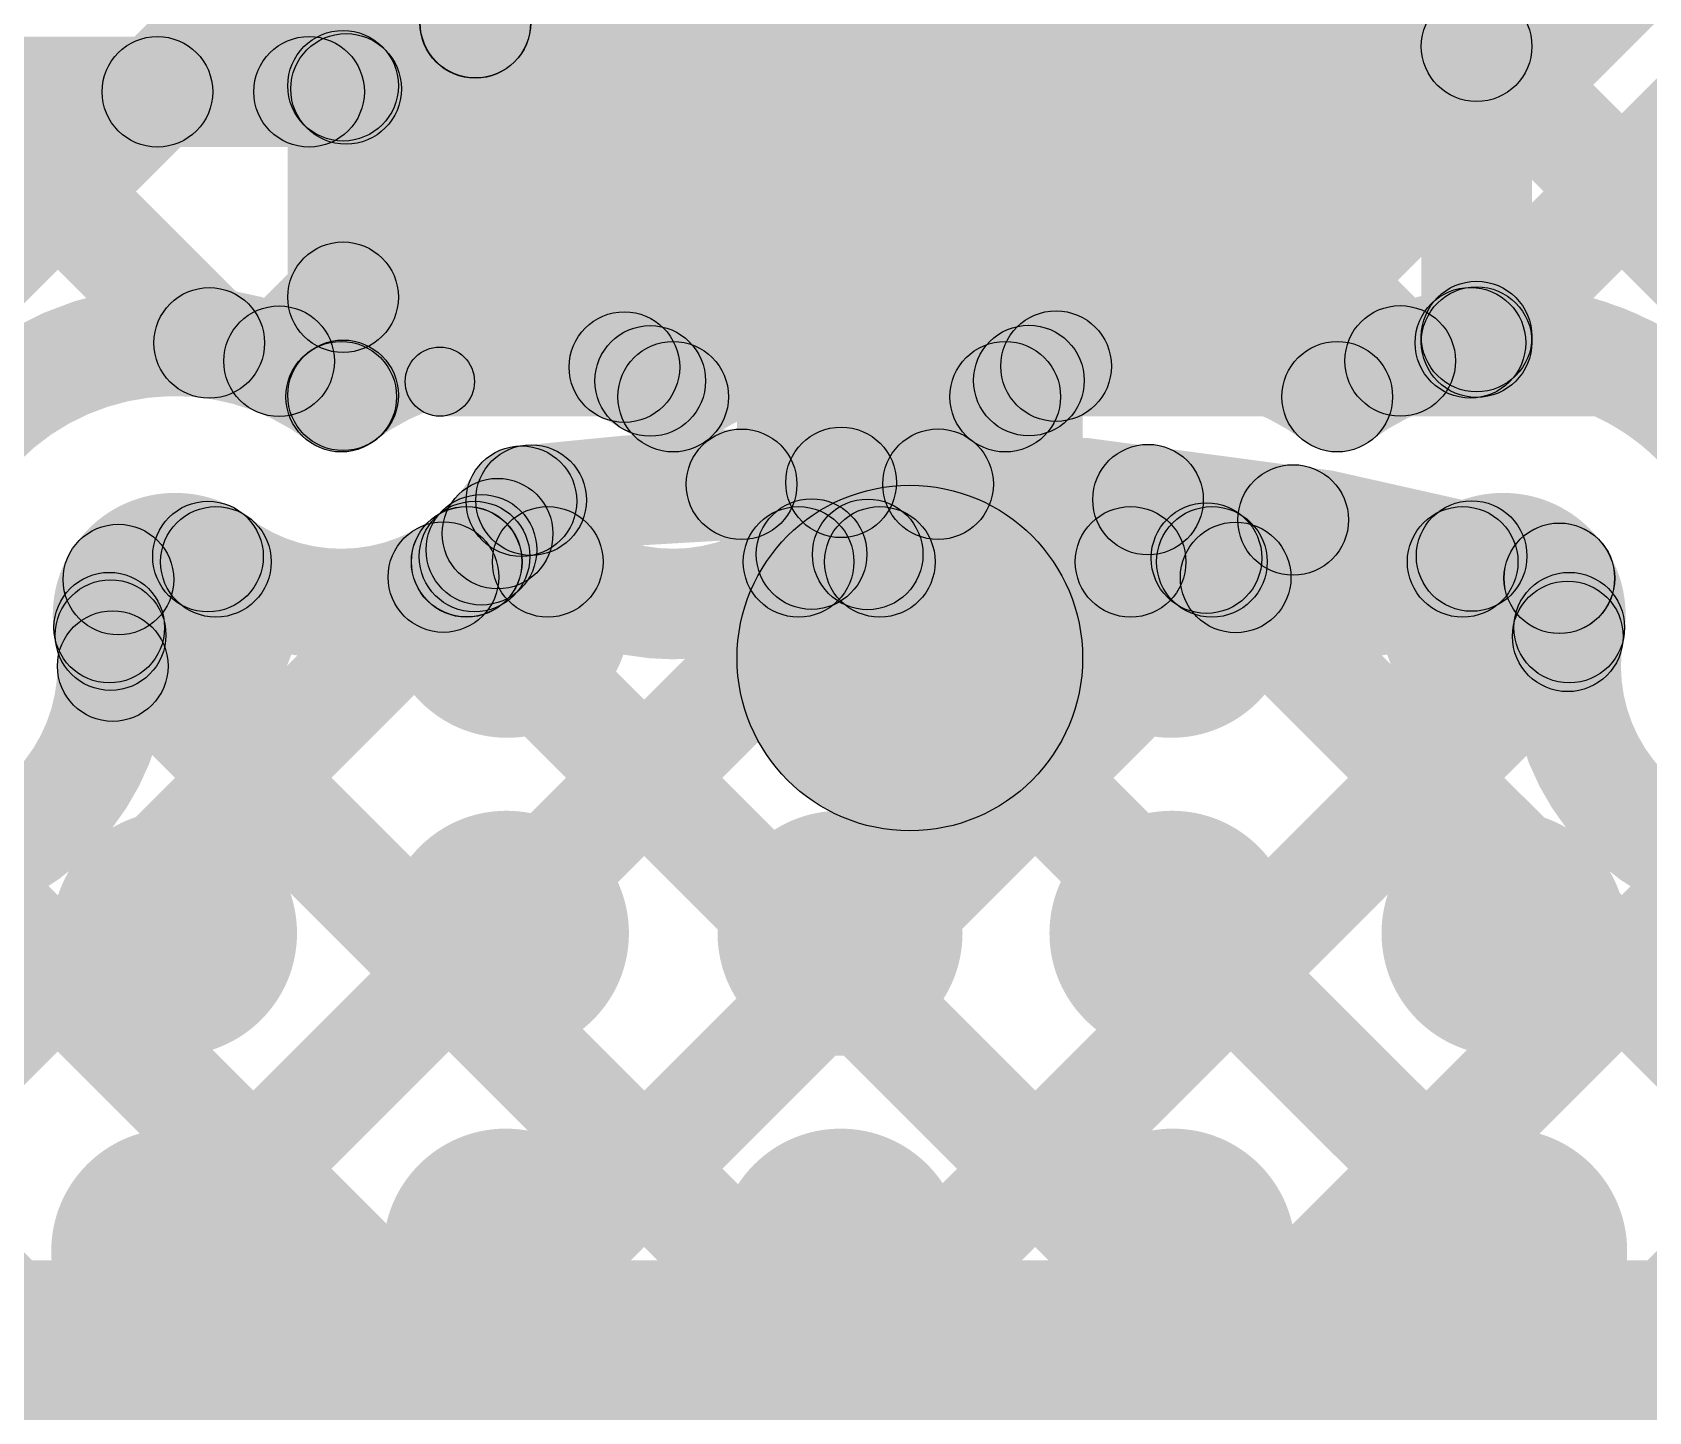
# Model space of a CAD drawing. Header units: millimetres. Extents: x -0.28 to 3.03, y -0.05 to 3.12.
# Drawn here: x 1.6185 to 1.7354, y 1.4135 to 1.5133 of the extents above; entities that cross this region are included whole.
import ezdxf

# ---------------------------------------------------------------- set-up
doc = ezdxf.new("R2010")
doc.units = ezdxf.units.MM
doc.header["$MEASUREMENT"] = 0
for name, color, linetype in [('BottomLayer', 5, 'Continuous'), ('BottomPaste', 16, 'Continuous'), ('BottomSolder', 6, 'Continuous'), ('TopLayer', 1, 'Continuous'), ('TopOverlay', 2, 'Continuous'), ('TopPaste', 8, 'Continuous'), ('TopSolder', 216, 'Continuous'), ('ViaHoleLayer', 16, 'Continuous')]:
    doc.layers.add(name, color=color, linetype=linetype)

# ---------------------------------------------------------------- blocks, each defined once
blk = doc.blocks.new('R___1206_43')
at = {"layer": 'TopLayer'}
for points in [[(-0.08, 0.035), (-0.02, 0.035), (-0.02, -0.035), (-0.08, -0.035)], [(0.02, 0.035), (0.08, 0.035), (0.08, -0.035), (0.02, -0.035)]]:
    blk.add_hatch(color=1, dxfattribs=at).paths.add_polyline_path(points)
at = {"layer": 'TopOverlay'}
h = blk.add_hatch(color=2, dxfattribs=at)
edge = h.paths.add_edge_path()
edge.add_arc((-0.084, 0.039), 0.0025, 0, 360)
h = blk.add_hatch(color=2, dxfattribs=at)
edge = h.paths.add_edge_path()
edge.add_arc((-0.084, 0.039), 0.0025, 0, 360)
for points in [[(0.084, 0.0415), (0.084, 0.0365), (-0.084, 0.0365), (-0.084, 0.0415)], [(-0.0865, 0.039), (-0.0815, 0.039), (-0.0815, -0.039), (-0.0865, -0.039)], [(0.0815, 0.039), (0.0865, 0.039), (0.0865, -0.039), (0.0815, -0.039)], [(0.084, -0.0365), (0.084, -0.0415), (-0.084, -0.0415), (-0.084, -0.0365)]]:
    blk.add_hatch(color=2, dxfattribs=at).paths.add_polyline_path(points)
h = blk.add_hatch(color=2, dxfattribs=at)
edge = h.paths.add_edge_path()
edge.add_arc((0.084, 0.039), 0.0025, 0, 360)
h = blk.add_hatch(color=2, dxfattribs=at)
edge = h.paths.add_edge_path()
edge.add_arc((0.084, 0.039), 0.0025, 0, 360)
h = blk.add_hatch(color=2, dxfattribs=at)
edge = h.paths.add_edge_path()
edge.add_arc((-0.084, -0.039), 0.0025, 0, 360)
h = blk.add_hatch(color=2, dxfattribs=at)
edge = h.paths.add_edge_path()
edge.add_arc((-0.084, -0.039), 0.0025, 0, 360)
h = blk.add_hatch(color=2, dxfattribs=at)
edge = h.paths.add_edge_path()
edge.add_arc((0.084, -0.039), 0.0025, 0, 360)
h = blk.add_hatch(color=2, dxfattribs=at)
edge = h.paths.add_edge_path()
edge.add_arc((0.084, -0.039), 0.0025, 0, 360)
at = {"layer": 'TopPaste'}
for points in [[(-0.08, 0.035), (-0.02, 0.035), (-0.02, -0.035), (-0.08, -0.035)], [(0.02, 0.035), (0.08, 0.035), (0.08, -0.035), (0.02, -0.035)]]:
    blk.add_hatch(color=8, dxfattribs=at).paths.add_polyline_path(points)
at = {"layer": 'TopSolder'}
for points in [[(-0.084, 0.039), (-0.016, 0.039), (-0.016, -0.039), (-0.084, -0.039)], [(0.016, 0.039), (0.084, 0.039), (0.084, -0.039), (0.016, -0.039)]]:
    blk.add_hatch(color=216, dxfattribs=at).paths.add_polyline_path(points)
at = {"layer": 'TopOverlay'}
for centre in [(-0.084, 0.039), (-0.084, 0.039), (0.084, 0.039), (0.084, 0.039), (-0.084, -0.039), (-0.084, -0.039), (0.084, -0.039), (0.084, -0.039)]:
    blk.add_circle(centre, 0.0025, dxfattribs=at)
blk = doc.blocks.new('C__0603_B_81')
at = {"layer": 'BottomLayer'}
for points in [[(-0.045, -0.0175), (-0.045, 0.0175), (-0.015, 0.0175), (-0.015, -0.0175)], [(0.015, -0.0175), (0.015, 0.0175), (0.045, 0.0175), (0.045, -0.0175)]]:
    blk.add_hatch(color=5, dxfattribs=at).paths.add_polyline_path(points)
at = {"layer": 'BottomPaste'}
for points in [[(-0.045, -0.0175), (-0.045, 0.0175), (-0.015, 0.0175), (-0.015, -0.0175)], [(0.015, -0.0175), (0.015, 0.0175), (0.045, 0.0175), (0.045, -0.0175)]]:
    blk.add_hatch(color=16, dxfattribs=at).paths.add_polyline_path(points)
at = {"layer": 'BottomSolder'}
for points in [[(-0.04736, -0.01986), (-0.04736, 0.01986), (-0.01264, 0.01986), (-0.01264, -0.01986)], [(0.01264, -0.01986), (0.01264, 0.01986), (0.04736, 0.01986), (0.04736, -0.01986)]]:
    blk.add_hatch(color=6, dxfattribs=at).paths.add_polyline_path(points)

msp = doc.modelspace()

# ---------------------------------------------------------------- hatches: boundary and pattern name
at = {"layer": 'BottomLayer'}
for points in [[(1.66605, 1.48522), (1.66039, 1.49088), (2.02714, 1.85763), (2.0328, 1.85197)], [(1.6954, 1.48629), (1.68975, 1.49195), (2.04128, 1.84348), (2.04694, 1.83783)], [(1.72538, 1.48798), (1.71972, 1.49364), (2.05542, 1.82934), (2.06108, 1.82368)], [(1.68947, 1.54013), (1.69513, 1.54579), (1.77079, 1.47013), (1.76513, 1.46447)], [(1.65341, 1.51114), (1.64775, 1.5168), (1.66383, 1.53287), (1.66948, 1.52721)], [(1.67533, 1.52599), (1.68099, 1.53164), (1.7203, 1.49233), (1.71464, 1.48667)], [(1.63919, 1.48665), (1.63354, 1.49231), (1.66896, 1.52773), (1.67462, 1.52208)], [(1.65482, 1.51821), (1.66048, 1.52387), (1.69344, 1.4909), (1.68778, 1.48525)], [(1.58139, 1.50497), (1.58139, 1.51297), (1.63854, 1.51297), (1.63854, 1.50497)], [(1.6384, 1.50635), (1.64405, 1.51201), (1.66418, 1.49188), (1.65852, 1.48622)], [(1.58871, 1.46446), (1.58306, 1.47011), (1.62474, 1.5118), (1.6304, 1.50614)], [(1.61032, 1.50614), (1.61598, 1.5118), (1.63415, 1.49363), (1.62849, 1.48797)], [(1.48304, 1.30221), (1.47738, 1.30787), (1.64768, 1.47816), (1.65333, 1.47251)], [(1.48393, 1.27481), (1.47827, 1.28047), (1.67612, 1.47832), (1.68178, 1.47267)], [(1.67206, 1.47269), (1.67771, 1.47835), (1.87555, 1.28051), (1.86989, 1.27486)], [(1.70063, 1.4724), (1.70629, 1.47806), (1.8767, 1.30764), (1.87105, 1.30199)], [(1.48546, 1.24806), (1.4798, 1.25372), (1.70274, 1.47666), (1.7084, 1.471)], [(1.64543, 1.47103), (1.65109, 1.47669), (1.87401, 1.25377), (1.86835, 1.24811)], [(1.49152, 1.22584), (1.48586, 1.23149), (1.72677, 1.4724), (1.73242, 1.46674)], [(1.62135, 1.46683), (1.62701, 1.47249), (1.868, 1.23149), (1.86235, 1.22583)], [(1.50705, 1.21308), (1.50139, 1.21874), (1.73828, 1.45563), (1.74394, 1.44997)], [(1.60991, 1.44998), (1.61557, 1.45564), (1.8524, 1.21881), (1.84675, 1.21315)], [(1.50839, 1.18614), (1.50273, 1.1918), (1.76375, 1.45282), (1.76941, 1.44716)], [(1.5845, 1.44711), (1.59016, 1.45277), (1.85093, 1.192), (1.84527, 1.18634)]]:
    msp.add_hatch(color=5, dxfattribs=at).paths.add_polyline_path(points)
h = msp.add_hatch(color=5, dxfattribs=at)
edge = h.paths.add_edge_path()
edge.add_arc((1.65056, 1.51395), 0.004, 0, 360)
h = msp.add_hatch(color=5, dxfattribs=at)
edge = h.paths.add_edge_path()
edge.add_arc((1.65058, 1.51397), 0.004, 0, 360)
h = msp.add_hatch(color=5, dxfattribs=at)
edge = h.paths.add_edge_path()
edge.add_arc((1.65058, 1.51397), 0.004, 0, 360)
h = msp.add_hatch(color=5, dxfattribs=at)
edge = h.paths.add_edge_path()
edge.add_arc((1.64122, 1.50918), 0.004, 0, 360)
h = msp.add_hatch(color=5, dxfattribs=at)
edge = h.paths.add_edge_path()
edge.add_arc((1.62757, 1.50897), 0.004, 0, 360)
h = msp.add_hatch(color=5, dxfattribs=at)
edge = h.paths.add_edge_path()
edge.add_arc((1.63854, 1.50897), 0.004, 0, 360)
h = msp.add_hatch(color=5, dxfattribs=at)
edge = h.paths.add_edge_path()
edge.add_arc((1.63854, 1.50897), 0.004, 0, 360)
h = msp.add_hatch(color=5, dxfattribs=at)
edge = h.paths.add_edge_path()
edge.add_arc((1.63854, 1.50897), 0.004, 0, 360)
h = msp.add_hatch(color=5, dxfattribs=at)
edge = h.paths.add_edge_path()
edge.add_arc((1.63132, 1.4908), 0.004, 0, 360)
h = msp.add_hatch(color=5, dxfattribs=at)
edge = h.paths.add_edge_path()
edge.add_arc((1.72255, 1.49081), 0.004, 0, 360)
h = msp.add_hatch(color=5, dxfattribs=at)
edge = h.paths.add_edge_path()
edge.add_arc((1.63637, 1.48948), 0.004, 0, 360)
h = msp.add_hatch(color=5, dxfattribs=at)
edge = h.paths.add_edge_path()
edge.add_arc((1.69258, 1.48912), 0.004, 0, 360)
h = msp.add_hatch(color=5, dxfattribs=at)
edge = h.paths.add_edge_path()
edge.add_arc((1.71747, 1.4895), 0.004, 0, 360)
h = msp.add_hatch(color=5, dxfattribs=at)
edge = h.paths.add_edge_path()
edge.add_arc((1.66135, 1.48905), 0.004, 0, 360)
h = msp.add_hatch(color=5, dxfattribs=at)
edge = h.paths.add_edge_path()
edge.add_arc((1.66322, 1.48805), 0.004, 0, 360)
h = msp.add_hatch(color=5, dxfattribs=at)
edge = h.paths.add_edge_path()
edge.add_arc((1.69061, 1.48808), 0.004, 0, 360)
h = msp.add_hatch(color=5, dxfattribs=at)
edge = h.paths.add_edge_path()
edge.add_arc((1.64087, 1.48691), 0.004, 0, 360)
h = msp.add_hatch(color=5, dxfattribs=at)
edge = h.paths.add_edge_path()
edge.add_arc((1.64087, 1.48691), 0.004, 0, 360)
h = msp.add_hatch(color=5, dxfattribs=at)
edge = h.paths.add_edge_path()
edge.add_arc((1.66488, 1.48691), 0.004, 0, 360)
h = msp.add_hatch(color=5, dxfattribs=at)
edge = h.paths.add_edge_path()
edge.add_arc((1.66488, 1.48691), 0.004, 0, 360)
h = msp.add_hatch(color=5, dxfattribs=at)
edge = h.paths.add_edge_path()
edge.add_arc((1.6889, 1.48691), 0.004, 0, 360)
h = msp.add_hatch(color=5, dxfattribs=at)
edge = h.paths.add_edge_path()
edge.add_arc((1.6889, 1.48691), 0.004, 0, 360)
h = msp.add_hatch(color=5, dxfattribs=at)
edge = h.paths.add_edge_path()
edge.add_arc((1.71292, 1.48691), 0.004, 0, 360)
h = msp.add_hatch(color=5, dxfattribs=at)
edge = h.paths.add_edge_path()
edge.add_arc((1.71292, 1.48691), 0.004, 0, 360)
h = msp.add_hatch(color=5, dxfattribs=at)
edge = h.paths.add_edge_path()
edge.add_arc((1.62886, 1.47109), 0.00886, 0, 360)
h = msp.add_hatch(color=5, dxfattribs=at)
edge = h.paths.add_edge_path()
edge.add_arc((1.63123, 1.47534), 0.004, 0, 360)
h = msp.add_hatch(color=5, dxfattribs=at)
edge = h.paths.add_edge_path()
edge.add_arc((1.65288, 1.47109), 0.00886, 0, 360)
h = msp.add_hatch(color=5, dxfattribs=at)
edge = h.paths.add_edge_path()
edge.add_arc((1.65051, 1.47534), 0.004, 0, 360)
h = msp.add_hatch(color=5, dxfattribs=at)
edge = h.paths.add_edge_path()
edge.add_arc((1.67689, 1.47109), 0.00886, 0, 360)
h = msp.add_hatch(color=5, dxfattribs=at)
edge = h.paths.add_edge_path()
edge.add_arc((1.67489, 1.47552), 0.004, 0, 360)
h = msp.add_hatch(color=5, dxfattribs=at)
edge = h.paths.add_edge_path()
edge.add_arc((1.67895, 1.4755), 0.004, 0, 360)
h = msp.add_hatch(color=5, dxfattribs=at)
edge = h.paths.add_edge_path()
edge.add_arc((1.70091, 1.47109), 0.00886, 0, 360)
h = msp.add_hatch(color=5, dxfattribs=at)
edge = h.paths.add_edge_path()
edge.add_arc((1.70346, 1.47523), 0.004, 0, 360)
h = msp.add_hatch(color=5, dxfattribs=at)
edge = h.paths.add_edge_path()
edge.add_arc((1.72492, 1.47109), 0.00886, 0, 360)
h = msp.add_hatch(color=5, dxfattribs=at)
edge = h.paths.add_edge_path()
edge.add_arc((1.72264, 1.47538), 0.004, 0, 360)
h = msp.add_hatch(color=5, dxfattribs=at)
edge = h.paths.add_edge_path()
edge.add_arc((1.6318, 1.47496), 0.004, 0, 360)
h = msp.add_hatch(color=5, dxfattribs=at)
edge = h.paths.add_edge_path()
edge.add_arc((1.6318, 1.47496), 0.004, 0, 360)
h = msp.add_hatch(color=5, dxfattribs=at)
edge = h.paths.add_edge_path()
edge.add_arc((1.64994, 1.47496), 0.004, 0, 360)
h = msp.add_hatch(color=5, dxfattribs=at)
edge = h.paths.add_edge_path()
edge.add_arc((1.64994, 1.47496), 0.004, 0, 360)
h = msp.add_hatch(color=5, dxfattribs=at)
edge = h.paths.add_edge_path()
edge.add_arc((1.64994, 1.47496), 0.004, 0, 360)
h = msp.add_hatch(color=5, dxfattribs=at)
edge = h.paths.add_edge_path()
edge.add_arc((1.65581, 1.47496), 0.004, 0, 360)
h = msp.add_hatch(color=5, dxfattribs=at)
edge = h.paths.add_edge_path()
edge.add_arc((1.65581, 1.47496), 0.004, 0, 360)
h = msp.add_hatch(color=5, dxfattribs=at)
edge = h.paths.add_edge_path()
edge.add_arc((1.65581, 1.47496), 0.004, 0, 360)
h = msp.add_hatch(color=5, dxfattribs=at)
edge = h.paths.add_edge_path()
edge.add_arc((1.67395, 1.47496), 0.004, 0, 360)
h = msp.add_hatch(color=5, dxfattribs=at)
edge = h.paths.add_edge_path()
edge.add_arc((1.67395, 1.47496), 0.004, 0, 360)
h = msp.add_hatch(color=5, dxfattribs=at)
edge = h.paths.add_edge_path()
edge.add_arc((1.67395, 1.47496), 0.004, 0, 360)
h = msp.add_hatch(color=5, dxfattribs=at)
edge = h.paths.add_edge_path()
edge.add_arc((1.67983, 1.47496), 0.004, 0, 360)
h = msp.add_hatch(color=5, dxfattribs=at)
edge = h.paths.add_edge_path()
edge.add_arc((1.67983, 1.47496), 0.004, 0, 360)
h = msp.add_hatch(color=5, dxfattribs=at)
edge = h.paths.add_edge_path()
edge.add_arc((1.67983, 1.47496), 0.004, 0, 360)
h = msp.add_hatch(color=5, dxfattribs=at)
edge = h.paths.add_edge_path()
edge.add_arc((1.69797, 1.47496), 0.004, 0, 360)
h = msp.add_hatch(color=5, dxfattribs=at)
edge = h.paths.add_edge_path()
edge.add_arc((1.69797, 1.47496), 0.004, 0, 360)
h = msp.add_hatch(color=5, dxfattribs=at)
edge = h.paths.add_edge_path()
edge.add_arc((1.69797, 1.47496), 0.004, 0, 360)
h = msp.add_hatch(color=5, dxfattribs=at)
edge = h.paths.add_edge_path()
edge.add_arc((1.70385, 1.47496), 0.004, 0, 360)
h = msp.add_hatch(color=5, dxfattribs=at)
edge = h.paths.add_edge_path()
edge.add_arc((1.70385, 1.47496), 0.004, 0, 360)
h = msp.add_hatch(color=5, dxfattribs=at)
edge = h.paths.add_edge_path()
edge.add_arc((1.70385, 1.47496), 0.004, 0, 360)
h = msp.add_hatch(color=5, dxfattribs=at)
edge = h.paths.add_edge_path()
edge.add_arc((1.72199, 1.47496), 0.004, 0, 360)
h = msp.add_hatch(color=5, dxfattribs=at)
edge = h.paths.add_edge_path()
edge.add_arc((1.72199, 1.47496), 0.004, 0, 360)
h = msp.add_hatch(color=5, dxfattribs=at)
edge = h.paths.add_edge_path()
edge.add_arc((1.62475, 1.47368), 0.004, 0, 360)
h = msp.add_hatch(color=5, dxfattribs=at)
edge = h.paths.add_edge_path()
edge.add_arc((1.62475, 1.47368), 0.004, 0, 360)
h = msp.add_hatch(color=5, dxfattribs=at)
edge = h.paths.add_edge_path()
edge.add_arc((1.64826, 1.47386), 0.004, 0, 360)
h = msp.add_hatch(color=5, dxfattribs=at)
edge = h.paths.add_edge_path()
edge.add_arc((1.70557, 1.47383), 0.004, 0, 360)
h = msp.add_hatch(color=5, dxfattribs=at)
edge = h.paths.add_edge_path()
edge.add_arc((1.72898, 1.47377), 0.004, 0, 360)
h = msp.add_hatch(color=5, dxfattribs=at)
edge = h.paths.add_edge_path()
edge.add_arc((1.62409, 1.4702), 0.004, 0, 360)
h = msp.add_hatch(color=5, dxfattribs=at)
edge = h.paths.add_edge_path()
edge.add_arc((1.62418, 1.46966), 0.004, 0, 360)
h = msp.add_hatch(color=5, dxfattribs=at)
edge = h.paths.add_edge_path()
edge.add_arc((1.72959, 1.46957), 0.004, 0, 360)
h = msp.add_hatch(color=5, dxfattribs=at)
edge = h.paths.add_edge_path()
edge.add_arc((1.7297, 1.4702), 0.004, 0, 360)
h = msp.add_hatch(color=5, dxfattribs=at)
edge = h.paths.add_edge_path()
edge.add_arc((1.7297, 1.4702), 0.004, 0, 360)
h = msp.add_hatch(color=5, dxfattribs=at)
edge = h.paths.add_edge_path()
edge.add_arc((1.62434, 1.46742), 0.004, 0, 360)
h = msp.add_hatch(color=5, dxfattribs=at)
edge = h.paths.add_edge_path()
edge.add_arc((1.62434, 1.46742), 0.004, 0, 360)
h = msp.add_hatch(color=5, dxfattribs=at)
edge = h.paths.add_edge_path()
edge.add_arc((1.62881, 1.44809), 0.00886, 0, 360)
h = msp.add_hatch(color=5, dxfattribs=at)
edge = h.paths.add_edge_path()
edge.add_arc((1.65282, 1.44809), 0.00886, 0, 360)
h = msp.add_hatch(color=5, dxfattribs=at)
edge = h.paths.add_edge_path()
edge.add_arc((1.67695, 1.44809), 0.00886, 0, 360)
h = msp.add_hatch(color=5, dxfattribs=at)
edge = h.paths.add_edge_path()
edge.add_arc((1.70096, 1.44809), 0.00886, 0, 360)
h = msp.add_hatch(color=5, dxfattribs=at)
edge = h.paths.add_edge_path()
edge.add_arc((1.72498, 1.44809), 0.00886, 0, 360)
h = msp.add_hatch(color=5, dxfattribs=at)
edge = h.paths.add_edge_path()
edge.add_arc((1.62875, 1.42509), 0.00886, 0, 360)
h = msp.add_hatch(color=5, dxfattribs=at)
edge = h.paths.add_edge_path()
edge.add_arc((1.65277, 1.42509), 0.00886, 0, 360)
h = msp.add_hatch(color=5, dxfattribs=at)
edge = h.paths.add_edge_path()
edge.add_arc((1.677, 1.42509), 0.00886, 0, 360)
h = msp.add_hatch(color=5, dxfattribs=at)
edge = h.paths.add_edge_path()
edge.add_arc((1.70102, 1.42509), 0.00886, 0, 360)
h = msp.add_hatch(color=5, dxfattribs=at)
edge = h.paths.add_edge_path()
edge.add_arc((1.72503, 1.42509), 0.00886, 0, 360)
at = {"layer": 'TopLayer'}
for points in [[(1.645, 1.48701), (1.637, 1.48701), (1.637, 1.573), (1.645, 1.573)], [(1.727, 1.49086), (1.719, 1.49086), (1.719, 1.573), (1.727, 1.573)], [(1.58473, 1.56002), (1.59039, 1.56568), (1.64383, 1.51223), (1.63817, 1.50658)], [(1.58718, 1.52928), (1.59284, 1.53494), (1.63415, 1.49363), (1.62849, 1.48797)], [(1.6945, 1.468), (1.6695, 1.468), (1.6695, 1.527), (1.6945, 1.527)], [(1.58871, 1.46446), (1.58306, 1.47011), (1.63817, 1.52523), (1.64383, 1.51957)], [(1.72017, 1.50943), (1.72583, 1.51509), (1.74383, 1.49709), (1.73817, 1.49143)], [(1.72583, 1.48843), (1.72017, 1.49409), (1.73817, 1.51209), (1.74383, 1.50643)], [(1.63919, 1.48665), (1.63354, 1.49231), (1.63817, 1.49694), (1.64383, 1.49128)], [(1.48393, 1.27481), (1.47827, 1.28047), (1.68121, 1.48341), (1.68686, 1.47775)], [(1.667, 1.47775), (1.67266, 1.4834), (1.87555, 1.28051), (1.86989, 1.27486)], [(1.655, 1.47418), (1.64935, 1.47983), (1.65177, 1.48226), (1.65743, 1.4766)], [(1.6964, 1.47663), (1.70206, 1.48229), (1.8767, 1.30764), (1.87105, 1.30199)], [(1.48546, 1.24806), (1.4798, 1.25372), (1.7069, 1.48082), (1.71256, 1.47516)], [(1.48304, 1.30221), (1.47738, 1.30787), (1.64818, 1.47866), (1.65383, 1.47301)], [(1.64543, 1.47103), (1.65109, 1.47669), (1.87401, 1.25377), (1.86835, 1.24811)], [(1.49152, 1.22584), (1.48586, 1.23149), (1.72677, 1.4724), (1.73242, 1.46674)], [(1.62135, 1.46683), (1.62701, 1.47249), (1.868, 1.23149), (1.86235, 1.22583)], [(1.50705, 1.21308), (1.50139, 1.21874), (1.73828, 1.45563), (1.74394, 1.44997)], [(1.60991, 1.44998), (1.61557, 1.45564), (1.8524, 1.21881), (1.84675, 1.21315)], [(1.50839, 1.18614), (1.50273, 1.1918), (1.76375, 1.45282), (1.76941, 1.44716)], [(1.5845, 1.44711), (1.59016, 1.45277), (1.85093, 1.192), (1.84527, 1.18634)]]:
    msp.add_hatch(color=1, dxfattribs=at).paths.add_polyline_path(points)
h = msp.add_hatch(color=1, dxfattribs=at)
edge = h.paths.add_edge_path()
edge.add_arc((1.723, 1.51226), 0.004, 0, 360)
h = msp.add_hatch(color=1, dxfattribs=at)
edge = h.paths.add_edge_path()
edge.add_arc((1.641, 1.50941), 0.004, 0, 360)
h = msp.add_hatch(color=1, dxfattribs=at)
edge = h.paths.add_edge_path()
edge.add_arc((1.641, 1.49411), 0.004, 0, 360)
h = msp.add_hatch(color=1, dxfattribs=at)
edge = h.paths.add_edge_path()
edge.add_arc((1.63132, 1.4908), 0.004, 0, 360)
h = msp.add_hatch(color=1, dxfattribs=at)
edge = h.paths.add_edge_path()
edge.add_arc((1.723, 1.49126), 0.004, 0, 360)
h = msp.add_hatch(color=1, dxfattribs=at)
edge = h.paths.add_edge_path()
edge.add_arc((1.723, 1.49086), 0.004, 0, 360)
h = msp.add_hatch(color=1, dxfattribs=at)
edge = h.paths.add_edge_path()
edge.add_arc((1.723, 1.49086), 0.004, 0, 360)
h = msp.add_hatch(color=1, dxfattribs=at)
edge = h.paths.add_edge_path()
edge.add_arc((1.63637, 1.48948), 0.004, 0, 360)
h = msp.add_hatch(color=1, dxfattribs=at)
edge = h.paths.add_edge_path()
edge.add_arc((1.64087, 1.48691), 0.004, 0, 360)
h = msp.add_hatch(color=1, dxfattribs=at)
edge = h.paths.add_edge_path()
edge.add_arc((1.641, 1.48701), 0.004, 0, 360)
h = msp.add_hatch(color=1, dxfattribs=at)
edge = h.paths.add_edge_path()
edge.add_arc((1.66983, 1.48057), 0.004, 0, 360)
h = msp.add_hatch(color=1, dxfattribs=at)
edge = h.paths.add_edge_path()
edge.add_arc((1.67703, 1.48071), 0.004, 0, 360)
h = msp.add_hatch(color=1, dxfattribs=at)
edge = h.paths.add_edge_path()
edge.add_arc((1.67703, 1.48071), 0.004, 0, 360)
h = msp.add_hatch(color=1, dxfattribs=at)
edge = h.paths.add_edge_path()
edge.add_arc((1.68404, 1.48058), 0.004, 0, 360)
h = msp.add_hatch(color=1, dxfattribs=at)
edge = h.paths.add_edge_path()
edge.add_arc((1.6539, 1.47935), 0.004, 0, 360)
h = msp.add_hatch(color=1, dxfattribs=at)
edge = h.paths.add_edge_path()
edge.add_arc((1.6539, 1.47935), 0.004, 0, 360)
h = msp.add_hatch(color=1, dxfattribs=at)
edge = h.paths.add_edge_path()
edge.add_arc((1.6546, 1.47943), 0.004, 0, 360)
h = msp.add_hatch(color=1, dxfattribs=at)
edge = h.paths.add_edge_path()
edge.add_arc((1.69923, 1.47946), 0.004, 0, 360)
h = msp.add_hatch(color=1, dxfattribs=at)
edge = h.paths.add_edge_path()
edge.add_arc((1.70973, 1.47799), 0.004, 0, 360)
h = msp.add_hatch(color=1, dxfattribs=at)
edge = h.paths.add_edge_path()
edge.add_arc((1.65218, 1.477), 0.004, 0, 360)
h = msp.add_hatch(color=1, dxfattribs=at)
edge = h.paths.add_edge_path()
edge.add_arc((1.682, 1.468), 0.0125, 0, 360)
h = msp.add_hatch(color=1, dxfattribs=at)
edge = h.paths.add_edge_path()
edge.add_arc((1.62886, 1.47109), 0.00886, 0, 360)
h = msp.add_hatch(color=1, dxfattribs=at)
edge = h.paths.add_edge_path()
edge.add_arc((1.63123, 1.47534), 0.004, 0, 360)
h = msp.add_hatch(color=1, dxfattribs=at)
edge = h.paths.add_edge_path()
edge.add_arc((1.65288, 1.47109), 0.00886, 0, 360)
h = msp.add_hatch(color=1, dxfattribs=at)
edge = h.paths.add_edge_path()
edge.add_arc((1.65101, 1.47583), 0.004, 0, 360)
h = msp.add_hatch(color=1, dxfattribs=at)
edge = h.paths.add_edge_path()
edge.add_arc((1.67689, 1.47109), 0.00886, 0, 360)
h = msp.add_hatch(color=1, dxfattribs=at)
edge = h.paths.add_edge_path()
edge.add_arc((1.70091, 1.47109), 0.00886, 0, 360)
h = msp.add_hatch(color=1, dxfattribs=at)
edge = h.paths.add_edge_path()
edge.add_arc((1.72492, 1.47109), 0.00886, 0, 360)
h = msp.add_hatch(color=1, dxfattribs=at)
edge = h.paths.add_edge_path()
edge.add_arc((1.6318, 1.47496), 0.004, 0, 360)
h = msp.add_hatch(color=1, dxfattribs=at)
edge = h.paths.add_edge_path()
edge.add_arc((1.64995, 1.47497), 0.004, 0, 360)
h = msp.add_hatch(color=1, dxfattribs=at)
edge = h.paths.add_edge_path()
edge.add_arc((1.64995, 1.47497), 0.004, 0, 360)
h = msp.add_hatch(color=1, dxfattribs=at)
edge = h.paths.add_edge_path()
edge.add_arc((1.62475, 1.47368), 0.004, 0, 360)
h = msp.add_hatch(color=1, dxfattribs=at)
edge = h.paths.add_edge_path()
edge.add_arc((1.62475, 1.47368), 0.004, 0, 360)
h = msp.add_hatch(color=1, dxfattribs=at)
edge = h.paths.add_edge_path()
edge.add_arc((1.64826, 1.47386), 0.004, 0, 360)
h = msp.add_hatch(color=1, dxfattribs=at)
edge = h.paths.add_edge_path()
edge.add_arc((1.72899, 1.47377), 0.004, 0, 360)
h = msp.add_hatch(color=1, dxfattribs=at)
edge = h.paths.add_edge_path()
edge.add_arc((1.62409, 1.4702), 0.004, 0, 360)
h = msp.add_hatch(color=1, dxfattribs=at)
edge = h.paths.add_edge_path()
edge.add_arc((1.62418, 1.46966), 0.004, 0, 360)
h = msp.add_hatch(color=1, dxfattribs=at)
edge = h.paths.add_edge_path()
edge.add_arc((1.72959, 1.46957), 0.004, 0, 360)
h = msp.add_hatch(color=1, dxfattribs=at)
edge = h.paths.add_edge_path()
edge.add_arc((1.7297, 1.4702), 0.004, 0, 360)
h = msp.add_hatch(color=1, dxfattribs=at)
edge = h.paths.add_edge_path()
edge.add_arc((1.7297, 1.4702), 0.004, 0, 360)
h = msp.add_hatch(color=1, dxfattribs=at)
edge = h.paths.add_edge_path()
edge.add_arc((1.62434, 1.46742), 0.004, 0, 360)
h = msp.add_hatch(color=1, dxfattribs=at)
edge = h.paths.add_edge_path()
edge.add_arc((1.62434, 1.46742), 0.004, 0, 360)
h = msp.add_hatch(color=1, dxfattribs=at)
edge = h.paths.add_edge_path()
edge.add_arc((1.62881, 1.44809), 0.00886, 0, 360)
h = msp.add_hatch(color=1, dxfattribs=at)
edge = h.paths.add_edge_path()
edge.add_arc((1.65282, 1.44809), 0.00886, 0, 360)
h = msp.add_hatch(color=1, dxfattribs=at)
edge = h.paths.add_edge_path()
edge.add_arc((1.67695, 1.44809), 0.00886, 0, 360)
h = msp.add_hatch(color=1, dxfattribs=at)
edge = h.paths.add_edge_path()
edge.add_arc((1.70096, 1.44809), 0.00886, 0, 360)
h = msp.add_hatch(color=1, dxfattribs=at)
edge = h.paths.add_edge_path()
edge.add_arc((1.72498, 1.44809), 0.00886, 0, 360)
h = msp.add_hatch(color=1, dxfattribs=at)
edge = h.paths.add_edge_path()
edge.add_arc((1.62875, 1.42509), 0.00886, 0, 360)
h = msp.add_hatch(color=1, dxfattribs=at)
edge = h.paths.add_edge_path()
edge.add_arc((1.65277, 1.42509), 0.00886, 0, 360)
h = msp.add_hatch(color=1, dxfattribs=at)
edge = h.paths.add_edge_path()
edge.add_arc((1.677, 1.42509), 0.00886, 0, 360)
h = msp.add_hatch(color=1, dxfattribs=at)
edge = h.paths.add_edge_path()
edge.add_arc((1.70102, 1.42509), 0.00886, 0, 360)
h = msp.add_hatch(color=1, dxfattribs=at)
edge = h.paths.add_edge_path()
edge.add_arc((1.72503, 1.42509), 0.00886, 0, 360)
at = {"layer": 'TopOverlay'}
msp.add_hatch(color=2, dxfattribs=at).paths.add_polyline_path([(0.96343, 1.41043), (0.96343, 1.42443), (1.82857, 1.42443), (1.82857, 1.41043)])
at = {"layer": 'ViaHoleLayer'}
h = msp.add_hatch(color=16, dxfattribs=at)
edge = h.paths.add_edge_path()
edge.add_arc((1.62886, 1.47109), 0.00591, 0, 360)
h = msp.add_hatch(color=16, dxfattribs=at)
edge = h.paths.add_edge_path()
edge.add_arc((1.65288, 1.47109), 0.00591, 0, 360)
h = msp.add_hatch(color=16, dxfattribs=at)
edge = h.paths.add_edge_path()
edge.add_arc((1.67689, 1.47109), 0.00591, 0, 360)
h = msp.add_hatch(color=16, dxfattribs=at)
edge = h.paths.add_edge_path()
edge.add_arc((1.70091, 1.47109), 0.00591, 0, 360)
h = msp.add_hatch(color=16, dxfattribs=at)
edge = h.paths.add_edge_path()
edge.add_arc((1.72492, 1.47109), 0.00591, 0, 360)
h = msp.add_hatch(color=16, dxfattribs=at)
edge = h.paths.add_edge_path()
edge.add_arc((1.62881, 1.44809), 0.00591, 0, 360)
h = msp.add_hatch(color=16, dxfattribs=at)
edge = h.paths.add_edge_path()
edge.add_arc((1.65282, 1.44809), 0.00591, 0, 360)
h = msp.add_hatch(color=16, dxfattribs=at)
edge = h.paths.add_edge_path()
edge.add_arc((1.67695, 1.44809), 0.00591, 0, 360)
h = msp.add_hatch(color=16, dxfattribs=at)
edge = h.paths.add_edge_path()
edge.add_arc((1.70096, 1.44809), 0.00591, 0, 360)
h = msp.add_hatch(color=16, dxfattribs=at)
edge = h.paths.add_edge_path()
edge.add_arc((1.72498, 1.44809), 0.00591, 0, 360)
h = msp.add_hatch(color=16, dxfattribs=at)
edge = h.paths.add_edge_path()
edge.add_arc((1.62875, 1.42509), 0.00591, 0, 360)
h = msp.add_hatch(color=16, dxfattribs=at)
edge = h.paths.add_edge_path()
edge.add_arc((1.65277, 1.42509), 0.00591, 0, 360)
h = msp.add_hatch(color=16, dxfattribs=at)
edge = h.paths.add_edge_path()
edge.add_arc((1.677, 1.42509), 0.00591, 0, 360)
h = msp.add_hatch(color=16, dxfattribs=at)
edge = h.paths.add_edge_path()
edge.add_arc((1.70102, 1.42509), 0.00591, 0, 360)
h = msp.add_hatch(color=16, dxfattribs=at)
edge = h.paths.add_edge_path()
edge.add_arc((1.72503, 1.42509), 0.00591, 0, 360)

# ---------------------------------------------------------------- linework, layer by layer
at = {"layer": 'BottomLayer', "const_width": 0.008}
for points in [[(1.65058, 1.51397, -0.199327), (1.63854, 1.50897)], [(1.65056, 1.51395, -0.198912), (1.63854, 1.50897)], [(1.60934, 1.46742, -0.686369), (1.64087, 1.48691)], [(1.64087, 1.48691, -0.336591), (1.66488, 1.48691)], [(1.66488, 1.48691, -0.336591), (1.6889, 1.48691)], [(1.6889, 1.48691, -0.336591), (1.71292, 1.48691)], [(1.71292, 1.48691, -0.62006), (1.74478, 1.47109)], [(1.62475, 1.47368, -0.00844), (1.63123, 1.47534)], [(1.64994, 1.47496, -0.336591), (1.65581, 1.47496)], [(1.67395, 1.47496, -0.33659), (1.67983, 1.47496)], [(1.69797, 1.47496, -0.336591), (1.70385, 1.47496)], [(1.72264, 1.47538, -0.008252), (1.72898, 1.47377)], [(1.64994, 1.47496, -0.336592), (1.6318, 1.47496)], [(1.64994, 1.47496, -0.33659), (1.6318, 1.47496)], [(1.67395, 1.47496, -0.336592), (1.65581, 1.47496)], [(1.67395, 1.47496, -0.33659), (1.65581, 1.47496)], [(1.69797, 1.47496, -0.336592), (1.67983, 1.47496)], [(1.69797, 1.47496, -0.33659), (1.67983, 1.47496)], [(1.72199, 1.47496, -0.33659), (1.70385, 1.47496)], [(1.72199, 1.47496, -0.336592), (1.70385, 1.47496)], [(1.62409, 1.4702, -0.189081), (1.62475, 1.47368)], [(1.74788, 1.45282, -0.54244), (1.7297, 1.4702)], [(1.74788, 1.45282, -0.54244), (1.7297, 1.4702)], [(1.62434, 1.46742, -0.483723), (1.6059, 1.45282)], [(1.62434, 1.46742, -0.483722), (1.6059, 1.45282)]]:
    msp.add_lwpolyline(points, format="xyb", dxfattribs=at)
at = {"layer": 'BottomLayer'}
for centre in [(1.65056, 1.51395), (1.65058, 1.51397), (1.65058, 1.51397), (1.64122, 1.50918), (1.62757, 1.50897), (1.63854, 1.50897), (1.63854, 1.50897), (1.63854, 1.50897), (1.63132, 1.4908), (1.72255, 1.49081), (1.63637, 1.48948), (1.69258, 1.48912), (1.71747, 1.4895), (1.66135, 1.48905), (1.66322, 1.48805), (1.69061, 1.48808), (1.64087, 1.48691), (1.64087, 1.48691), (1.66488, 1.48691), (1.66488, 1.48691), (1.6889, 1.48691), (1.6889, 1.48691), (1.71292, 1.48691), (1.71292, 1.48691), (1.63123, 1.47534), (1.65051, 1.47534), (1.67489, 1.47552), (1.67895, 1.4755), (1.70346, 1.47523), (1.72264, 1.47538), (1.6318, 1.47496), (1.6318, 1.47496), (1.64994, 1.47496), (1.64994, 1.47496), (1.64994, 1.47496), (1.65581, 1.47496), (1.65581, 1.47496), (1.65581, 1.47496), (1.67395, 1.47496), (1.67395, 1.47496), (1.67395, 1.47496), (1.67983, 1.47496), (1.67983, 1.47496), (1.67983, 1.47496), (1.69797, 1.47496), (1.69797, 1.47496), (1.69797, 1.47496), (1.70385, 1.47496), (1.70385, 1.47496), (1.70385, 1.47496), (1.72199, 1.47496), (1.72199, 1.47496), (1.62475, 1.47368), (1.62475, 1.47368), (1.64826, 1.47386), (1.70557, 1.47383), (1.72898, 1.47377), (1.62409, 1.4702), (1.62418, 1.46966), (1.72959, 1.46957), (1.7297, 1.4702), (1.7297, 1.4702), (1.62434, 1.46742), (1.62434, 1.46742)]:
    msp.add_circle(centre, 0.004, dxfattribs=at)
at = {"layer": 'TopLayer', "const_width": 0.008}
for points in [[(1.60934, 1.46742, -0.686369), (1.64087, 1.48691)], [(1.723, 1.49086, -0.266129), (1.741, 1.48275)], [(1.6539, 1.47935, -0.029269), (1.67703, 1.48071)], [(1.67703, 1.48071, -0.066446), (1.72899, 1.47377)], [(1.6539, 1.47935, -0.099159), (1.64995, 1.47497)], [(1.62475, 1.47368, -0.00844), (1.63123, 1.47534)], [(1.64995, 1.47497, -0.336893), (1.6318, 1.47496)], [(1.62409, 1.4702, -0.189081), (1.62475, 1.47368)], [(1.74788, 1.45282, -0.54244), (1.7297, 1.4702)], [(1.74788, 1.45282, -0.54244), (1.7297, 1.4702)], [(1.62434, 1.46742, -0.483723), (1.6059, 1.45282)], [(1.62434, 1.46742, -0.483722), (1.6059, 1.45282)]]:
    msp.add_lwpolyline(points, format="xyb", dxfattribs=at)
at = {"layer": 'TopLayer'}
for centre, radius in [((1.723, 1.51226), 0.004), ((1.641, 1.50941), 0.004), ((1.641, 1.49411), 0.004), ((1.63132, 1.4908), 0.004), ((1.723, 1.49126), 0.004), ((1.723, 1.49086), 0.004), ((1.723, 1.49086), 0.004), ((1.63637, 1.48948), 0.004), ((1.64087, 1.48691), 0.004), ((1.641, 1.48701), 0.004), ((1.66983, 1.48057), 0.004), ((1.67703, 1.48071), 0.004), ((1.67703, 1.48071), 0.004), ((1.68404, 1.48058), 0.004), ((1.6539, 1.47935), 0.004), ((1.6539, 1.47935), 0.004), ((1.6546, 1.47943), 0.004), ((1.69923, 1.47946), 0.004), ((1.70973, 1.47799), 0.004), ((1.65218, 1.477), 0.004), ((1.682, 1.468), 0.0125), ((1.63123, 1.47534), 0.004), ((1.65101, 1.47583), 0.004), ((1.6318, 1.47496), 0.004), ((1.64995, 1.47497), 0.004), ((1.64995, 1.47497), 0.004), ((1.62475, 1.47368), 0.004), ((1.62475, 1.47368), 0.004), ((1.64826, 1.47386), 0.004), ((1.72899, 1.47377), 0.004), ((1.62409, 1.4702), 0.004), ((1.62418, 1.46966), 0.004), ((1.72959, 1.46957), 0.004), ((1.7297, 1.4702), 0.004), ((1.7297, 1.4702), 0.004), ((1.62434, 1.46742), 0.004), ((1.62434, 1.46742), 0.004)]:
    msp.add_circle(centre, radius, dxfattribs=at)

# ---------------------------------------------------------------- block references
for name, p, rotation in [('C__0603_B_81', (1.696, 1.541), 315), ('R___1206_43', (1.732, 1.527), 180)]:
    msp.add_blockref(name, p, dxfattribs=dict(rotation=rotation))

doc.saveas('drawing.dxf')
